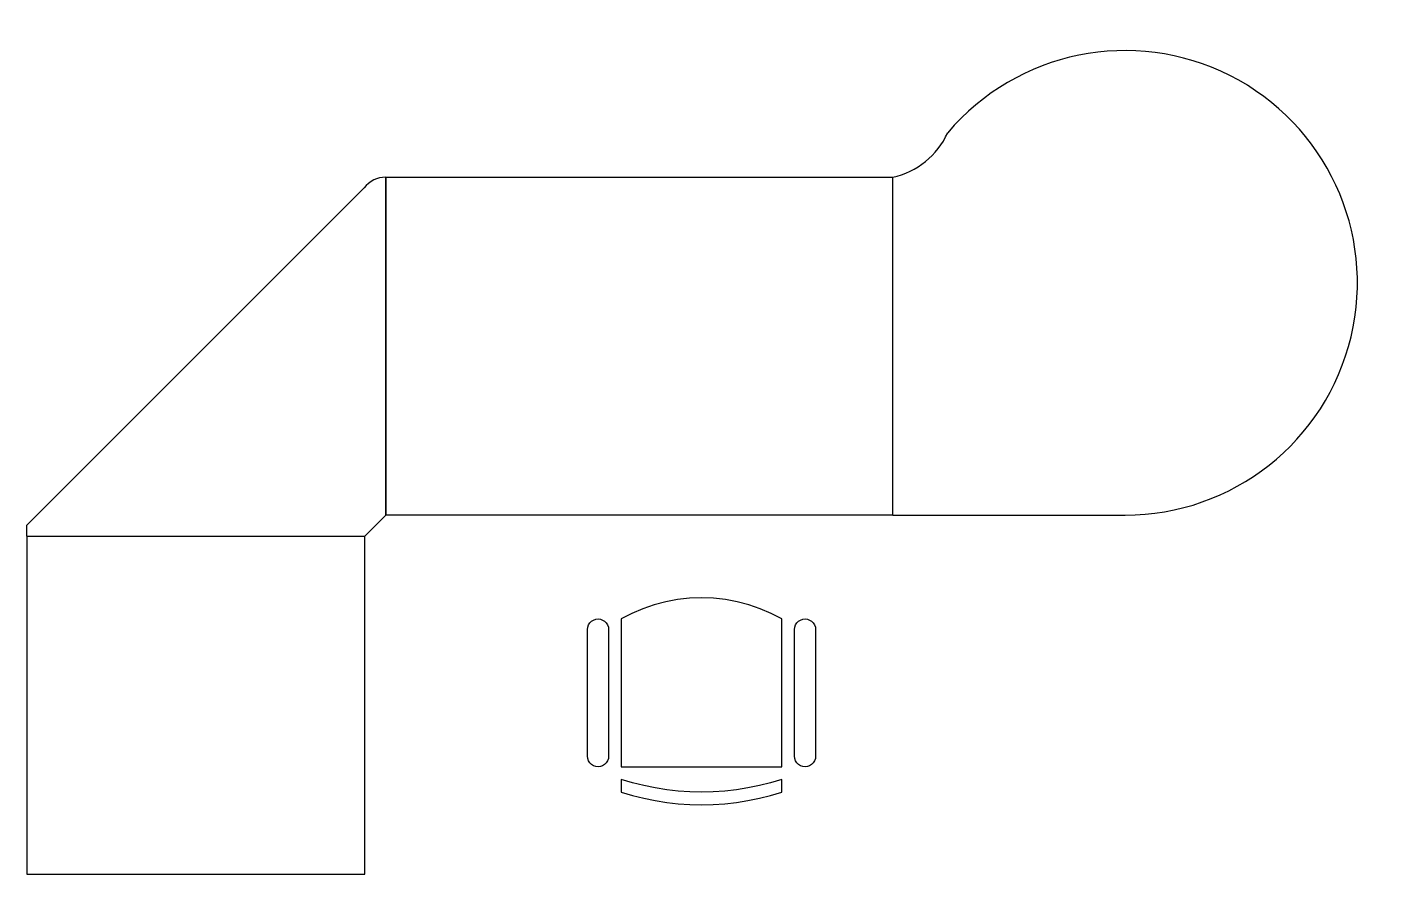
# Model space of a CAD drawing. Header units: metres. Extents: x 0.1 to 3.3, y 0.05 to 2.05.
import ezdxf

# ---------------------------------------------------------------- set-up
doc = ezdxf.new("R2010")
doc.units = ezdxf.units.M

# ---------------------------------------------------------------- blocks, each defined once
blk = doc.blocks.new('FAUTA')
at = {"color": 0}
for p, q in [((-6.88, -0.03), (-4.14, 0.27)), ((-4.14, 0.27), (-1.39, 0.46)), ((-1.39, 0.46), (1.37, 0.52)), ((1.37, 0.52), (4.13, 0.46)), ((4.13, 0.46), (6.88, 0.27)), ((6.88, 0.27), (9.62, -0.03)), ((-17.63, -2.48), (-14.99, -1.69)), ((-17.63, -5.48), (-17.63, -2.48)), ((-14.99, -1.69), (-12.31, -1.02)), ((-12.31, -1.02), (-9.61, -0.47)), ((-9.61, -0.47), (-6.88, -0.03)), ((-6.88, -3.03), (-9.61, -3.47)), ((-4.14, -2.73), (-6.88, -3.03)), ((-1.39, -2.54), (-4.14, -2.73)), ((1.37, -2.48), (-1.39, -2.54)), ((4.13, -2.54), (1.37, -2.48)), ((6.88, -2.73), (4.13, -2.54)), ((9.62, -3.03), (6.88, -2.73)), ((9.62, -0.03), (12.35, -0.47)), ((12.35, -3.47), (9.62, -3.03)), ((12.35, -0.47), (15.05, -1.02)), ((15.05, -1.02), (17.73, -1.69)), ((17.73, -1.69), (20.37, -2.48)), ((20.37, -2.48), (20.37, -5.48)), ((-14.99, -4.69), (-17.63, -5.48)), ((-12.31, -4.02), (-14.99, -4.69)), ((-9.61, -3.47), (-12.31, -4.02)), ((15.05, -4.02), (12.35, -3.47)), ((17.73, -4.69), (15.05, -4.02)), ((20.37, -5.48), (17.73, -4.69)), ((-25.08, -9.42), (-25.38, -9.9)), ((-24.69, -9.03), (-25.08, -9.42)), ((-24.21, -8.73), (-24.69, -9.03)), ((-23.69, -8.54), (-24.21, -8.73)), ((-23.13, -8.48), (-23.69, -8.54)), ((-22.57, -8.54), (-23.13, -8.48)), ((-22.05, -8.73), (-22.57, -8.54)), ((-21.57, -9.03), (-22.05, -8.73)), ((-21.18, -9.42), (-21.57, -9.03)), ((-20.88, -9.9), (-21.18, -9.42)), ((-17.63, -8.48), (20.37, -8.48)), ((-17.63, -10.98), (-17.63, -8.48)), ((20.37, -8.48), (20.37, -43.48)), ((23.92, -9.42), (23.62, -9.9)), ((24.31, -9.03), (23.92, -9.42)), ((24.79, -8.73), (24.31, -9.03)), ((25.31, -8.54), (24.79, -8.73)), ((25.87, -8.48), (25.31, -8.54)), ((26.43, -8.54), (25.87, -8.48)), ((26.95, -8.73), (26.43, -8.54)), ((27.43, -9.03), (26.95, -8.73)), ((27.82, -9.42), (27.43, -9.03)), ((28.12, -9.9), (27.82, -9.42)), ((-25.57, -10.42), (-25.63, -10.98)), ((-25.63, -10.98), (-25.63, -40.98)), ((-25.38, -9.9), (-25.57, -10.42)), ((-20.69, -10.42), (-20.88, -9.9)), ((-20.63, -10.98), (-20.69, -10.42)), ((-20.63, -40.98), (-20.63, -10.98)), ((-17.63, -43.48), (-17.63, -10.98)), ((23.43, -10.42), (23.37, -10.98)), ((23.37, -10.98), (23.37, -40.98)), ((23.62, -9.9), (23.43, -10.42)), ((28.31, -10.42), (28.12, -9.9)), ((28.37, -10.98), (28.31, -10.42)), ((28.37, -40.98), (28.37, -10.98)), ((-25.63, -40.98), (-25.57, -41.54)), ((-20.69, -41.54), (-20.63, -40.98)), ((23.37, -40.98), (23.43, -41.54)), ((28.31, -41.54), (28.37, -40.98)), ((-25.57, -41.54), (-25.38, -42.06)), ((-25.38, -42.06), (-25.08, -42.54)), ((-25.08, -42.54), (-24.69, -42.93)), ((-24.69, -42.93), (-24.21, -43.23)), ((-24.21, -43.23), (-23.69, -43.42)), ((-23.69, -43.42), (-23.13, -43.48)), ((-23.13, -43.48), (-22.57, -43.42)), ((-22.57, -43.42), (-22.05, -43.23)), ((-22.05, -43.23), (-21.57, -42.93)), ((-21.57, -42.93), (-21.18, -42.54)), ((-21.18, -42.54), (-20.88, -42.06)), ((-20.88, -42.06), (-20.69, -41.54)), ((-15.11, -44.78), (-17.63, -43.48)), ((20.37, -43.48), (17.85, -44.78)), ((23.43, -41.54), (23.62, -42.06)), ((23.62, -42.06), (23.92, -42.54)), ((23.92, -42.54), (24.31, -42.93)), ((24.31, -42.93), (24.79, -43.23)), ((24.79, -43.23), (25.31, -43.42)), ((25.31, -43.42), (25.87, -43.48)), ((25.87, -43.48), (26.43, -43.42)), ((26.43, -43.42), (26.95, -43.23)), ((26.95, -43.23), (27.43, -42.93)), ((27.43, -42.93), (27.82, -42.54)), ((27.82, -42.54), (28.12, -42.06)), ((28.12, -42.06), (28.31, -41.54)), ((-12.5, -45.9), (-15.11, -44.78)), ((-9.82, -46.82), (-12.5, -45.9)), ((-7.07, -47.54), (-9.82, -46.82)), ((-4.29, -48.06), (-7.07, -47.54)), ((9.81, -47.54), (7.03, -48.06)), ((12.56, -46.82), (9.81, -47.54)), ((15.24, -45.9), (12.56, -46.82)), ((17.85, -44.78), (15.24, -45.9)), ((-1.47, -48.38), (-4.29, -48.06)), ((1.37, -48.48), (-1.47, -48.38)), ((4.21, -48.38), (1.37, -48.48)), ((7.03, -48.06), (4.21, -48.38))]:
    blk.add_line(p, q, dxfattribs=at)
blk = doc.blocks.new('A$C04F97356')
at = {"color": 0}
for p, q in [((0.8495, 1.6497), (2.0495, 1.6497)), ((0.8495, 1.6497), (0.8495, 0.8495)), ((0.8495, 0.8497), (0.8495, 1.6497)), ((2.0495, 0.8497), (2.0495, 1.6497)), ((0.8, 0.8), (0.8495, 0.8495)), ((2.0495, 0.8497), (0.8495, 0.8497)), ((2.0495, 0.8497), (2.5995, 0.8497)), ((0, 0.8), (0, 0)), ((0, 0.8), (0.8, 0.8)), ((0.8, 0), (0.8, 0.8)), ((0, 0), (0.8, 0))]:
    blk.add_line(p, q, dxfattribs=at)
at = {"color": 0, "linetype": 'ByBlock'}
blk.add_line((0, 0.8258), (0.7984, 1.6244), dxfattribs=at)
blk.add_line((0, 0.8), (0, 0.8258))
at = {"color": 0}
for centre, radius, start, end in [((2.5995, 1.3997), 0.55, 270, 139.7756), ((2.0086, 1.8333), 0.1881, 282.5638, 335.3602), ((0.8488, 1.587), 0.0628, 89.3753, 143.3912)]:
    blk.add_arc(centre, radius, start, end, dxfattribs=at)
at = {"color": 0, "xscale": -0.009999999999990905, "yscale": 0.009999999999990905, "zscale": 0.01, "rotation": 180}
blk.add_blockref('FAUTA', (1.5832, 0.1691), dxfattribs=at)

msp = doc.modelspace()

# ---------------------------------------------------------------- block references
msp.add_blockref('A$C04F97356', (0.1024, 0.0481))

doc.saveas('drawing.dxf')
